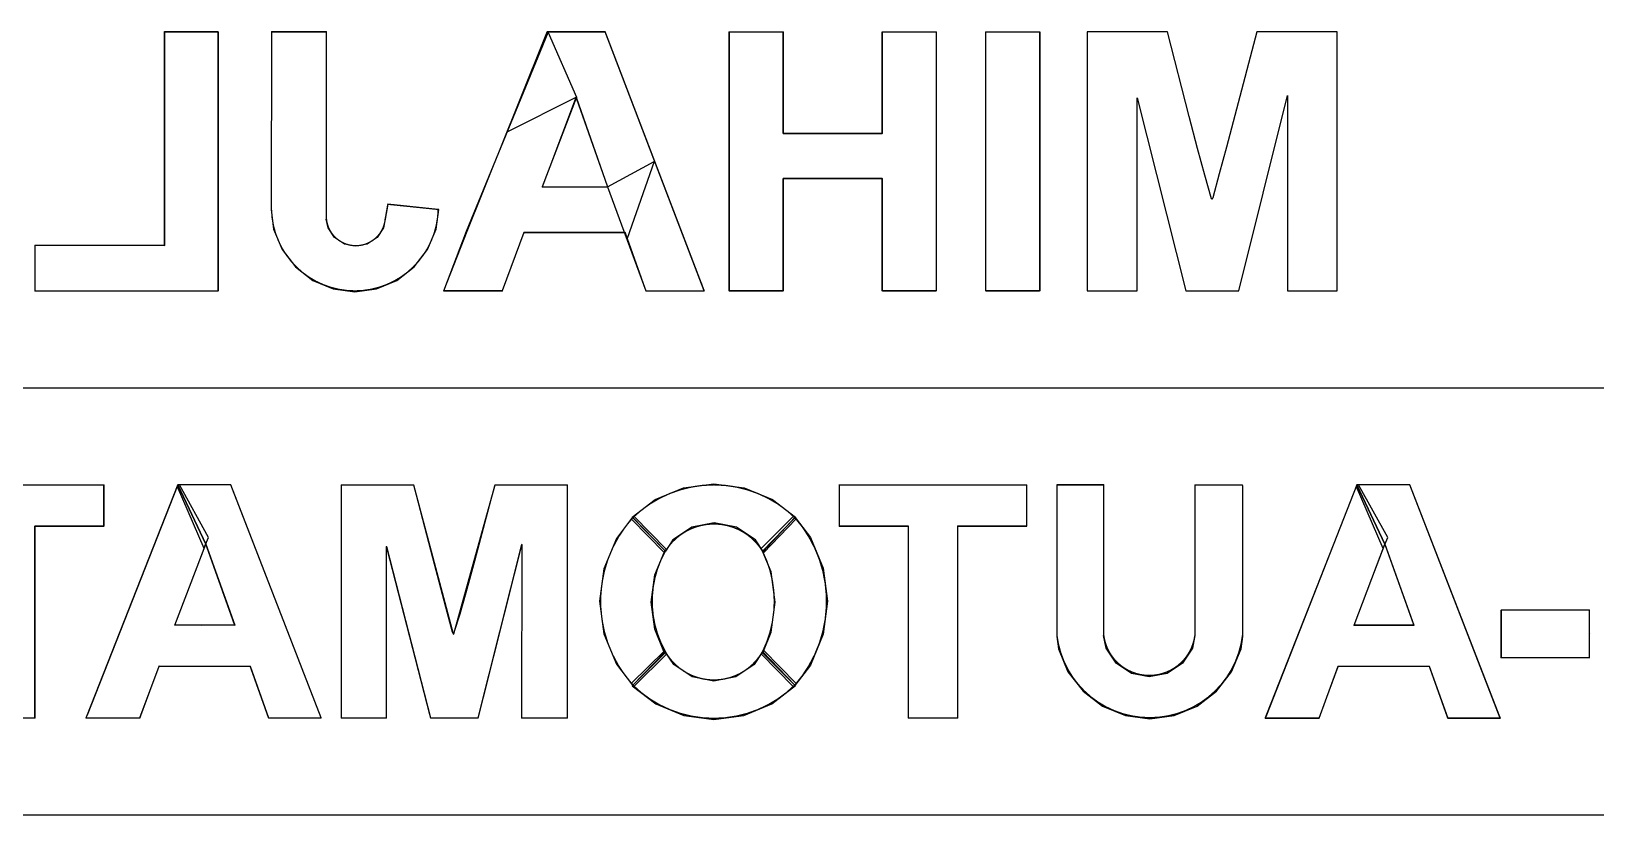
# Model space of a CAD drawing. Header units: millimetres. Extents: x -570 to 1662, y -720 to 838.
# Drawn here: x 797.42 to 813.01, y 788.19 to 796 of the extents above; entities that cross this region are included whole.
import ezdxf

# ---------------------------------------------------------------- set-up
doc = ezdxf.new("R2010")
doc.units = ezdxf.units.MM
doc.layers.add('BottomOverlay', color=54, linetype='Continuous')

msp = doc.modelspace()

# ---------------------------------------------------------------- linework, layer by layer
at = {"layer": 'BottomOverlay'}
for p, q in [((799.282, 795.994), (798.745, 795.994)), ((798.745, 795.994), (798.745, 793.867)), ((799.282, 795.994), (799.282, 795.994)), ((799.282, 793.415), (799.282, 795.994)), ((799.813, 795.994), (799.808, 794.225)), ((800.361, 795.994), (799.813, 795.994)), ((800.361, 794.13), (800.361, 795.994)), ((801.756, 794.011), (802.569, 795.988)), ((802.559, 795.994), (802.16, 795)), ((803.139, 795.994), (802.559, 795.994)), ((802.569, 795.988), (802.854, 795.346)), ((804.126, 793.415), (803.139, 795.994)), ((804.375, 793.415), (804.375, 795.994)), ((804.375, 795.994), (804.912, 795.994)), ((804.912, 795.994), (804.912, 794.984)), ((805.9, 794.984), (805.9, 795.994)), ((805.9, 795.994), (806.438, 795.994)), ((806.438, 795.994), (806.438, 793.415)), ((806.932, 793.415), (806.932, 795.994)), ((806.932, 795.994), (807.469, 795.994)), ((807.469, 795.994), (807.469, 793.415)), ((808.743, 795.994), (807.942, 795.994)), ((807.942, 795.994), (807.942, 793.415)), ((808.959, 795.151), (808.743, 795.994)), ((809.632, 795.994), (809.415, 795.163)), ((810.434, 795.994), (809.632, 795.994)), ((810.434, 793.415), (810.434, 795.994)), ((802.16, 795), (802.848, 795.343)), ((802.854, 795.346), (802.512, 794.45)), ((802.848, 795.343), (803.163, 794.45)), ((808.44, 793.415), (808.44, 795.339)), ((808.44, 795.339), (808.925, 793.416)), ((809.453, 793.416), (809.94, 795.36)), ((809.94, 795.36), (809.94, 793.415)), ((809.043, 794.833), (808.959, 795.151)), ((809.415, 795.163), (809.331, 794.848)), ((804.912, 794.984), (805.9, 794.984)), ((803.163, 794.45), (803.626, 794.705)), ((803.626, 794.705), (803.359, 793.937)), ((809.043, 794.833), (809.043, 794.833)), ((809.115, 794.567), (809.043, 794.833)), ((809.331, 794.848), (809.259, 794.58)), ((809.18, 794.333), (809.115, 794.567)), ((809.259, 794.58), (809.194, 794.342)), ((802.512, 794.45), (803.163, 794.45)), ((803.163, 794.45), (803.545, 793.415)), ((805.9, 794.533), (804.912, 794.533)), ((804.912, 794.533), (804.912, 793.415)), ((805.9, 793.415), (805.9, 794.533)), ((800.972, 794.278), (800.947, 794.13)), ((801.474, 794.226), (800.972, 794.278)), ((809.187, 794.331), (809.18, 794.333)), ((809.188, 794.329), (809.187, 794.331)), ((809.194, 794.342), (809.188, 794.329)), ((809.188, 794.329), (809.188, 794.329)), ((799.808, 794.225), (799.834, 794.029)), ((800.377, 794.044), (800.359, 794.13)), ((800.359, 794.13), (800.361, 794.13)), ((800.947, 794.13), (800.93, 794.044)), ((801.453, 794.029), (801.479, 794.226)), ((801.474, 794.226), (801.474, 794.226)), ((801.479, 794.226), (801.474, 794.226)), ((799.834, 794.029), (799.918, 793.826)), ((800.441, 793.947), (800.377, 794.044)), ((800.539, 793.882), (800.441, 793.947)), ((800.865, 793.947), (800.768, 793.882)), ((800.93, 794.044), (800.865, 793.947)), ((801.369, 793.827), (801.453, 794.029)), ((801.529, 793.415), (801.756, 794.011)), ((802.329, 793.996), (802.112, 793.415)), ((802.329, 793.996), (802.329, 793.996)), ((803.337, 793.996), (802.329, 793.996)), ((803.359, 793.937), (803.337, 793.996)), ((798.745, 793.867), (797.455, 793.867)), ((797.455, 793.867), (797.455, 793.415)), ((799.918, 793.826), (800.051, 793.653)), ((800.653, 793.859), (800.539, 793.882)), ((800.768, 793.882), (800.653, 793.859)), ((801.236, 793.653), (801.369, 793.827)), ((800.051, 793.653), (800.225, 793.52)), ((801.063, 793.52), (801.236, 793.653)), ((800.225, 793.52), (800.427, 793.436)), ((800.86, 793.436), (801.063, 793.52)), ((797.455, 793.415), (799.282, 793.415)), ((800.427, 793.436), (800.643, 793.407)), ((800.643, 793.407), (800.86, 793.436)), ((800.643, 793.407), (800.643, 793.407)), ((802.112, 793.415), (801.529, 793.415)), ((803.545, 793.415), (804.126, 793.415)), ((804.126, 793.415), (804.126, 793.415)), ((804.912, 793.415), (804.375, 793.415)), ((806.438, 793.415), (805.9, 793.415)), ((806.438, 793.415), (806.438, 793.415)), ((807.469, 793.415), (806.932, 793.415)), ((807.469, 793.415), (807.469, 793.415)), ((807.942, 793.415), (808.44, 793.415)), ((808.925, 793.416), (809.453, 793.416)), ((809.94, 793.415), (810.434, 793.415)), ((798.143, 791.481), (796.295, 791.481)), ((798.879, 791.484), (797.976, 789.19)), ((798.143, 791.073), (798.143, 791.481)), ((798.879, 791.484), (798.872, 791.467)), ((798.872, 791.467), (799.137, 790.852)), ((799.406, 791.483), (798.879, 791.484)), ((798.879, 791.484), (799.157, 790.893)), ((799.157, 790.893), (798.879, 791.484)), ((798.895, 791.484), (798.879, 791.484)), ((799.185, 790.96), (798.895, 791.484)), ((800.308, 789.161), (799.406, 791.483)), ((801.23, 791.481), (800.507, 791.481)), ((800.507, 791.481), (800.507, 789.161)), ((801.626, 789.995), (801.23, 791.481)), ((802.039, 791.481), (801.626, 789.995)), ((802.763, 791.481), (802.039, 791.481)), ((802.763, 789.161), (802.763, 791.481)), ((803.636, 791.336), (803.919, 791.453)), ((803.919, 791.453), (804.221, 791.493)), ((804.221, 791.493), (804.524, 791.453)), ((804.524, 791.453), (804.806, 791.336)), ((807.34, 791.481), (805.471, 791.481)), ((805.471, 791.481), (805.471, 791.073)), ((807.34, 791.073), (807.34, 791.481)), ((808.108, 791.482), (807.641, 791.482)), ((807.641, 791.482), (807.641, 789.973)), ((808.108, 789.982), (808.108, 791.482)), ((809.49, 791.481), (809.015, 791.481)), ((809.015, 791.481), (809.016, 789.982)), ((809.49, 791.481), (809.49, 791.481)), ((809.49, 791.476), (809.49, 791.481)), ((809.492, 791.476), (809.49, 791.476)), ((809.492, 789.973), (809.492, 791.476)), ((810.631, 791.483), (809.728, 789.189)), ((810.631, 791.483), (810.624, 791.466)), ((810.624, 791.466), (810.889, 790.851)), ((811.158, 791.482), (810.631, 791.483)), ((810.631, 791.483), (810.909, 790.892)), ((810.909, 790.892), (810.631, 791.483)), ((810.647, 791.483), (810.631, 791.483)), ((810.937, 790.959), (810.647, 791.483)), ((812.059, 789.16), (811.158, 791.482)), ((803.409, 791.162), (803.636, 791.336)), ((804.806, 791.336), (805.034, 791.162)), ((803.412, 791.16), (803.25, 790.949)), ((803.401, 791.141), (803.429, 791.167)), ((803.725, 790.809), (803.401, 791.141)), ((803.739, 790.823), (803.409, 791.162)), ((803.739, 790.823), (803.412, 791.16)), ((803.429, 791.167), (803.746, 790.843)), ((805.012, 791.167), (804.691, 790.845)), ((804.706, 790.823), (805.032, 791.158)), ((805.028, 791.157), (804.712, 790.82)), ((804.718, 790.806), (805.038, 791.141)), ((805.038, 791.141), (805.012, 791.167)), ((805.034, 791.162), (805.028, 791.157)), ((805.032, 791.158), (805.185, 790.958)), ((805.038, 791.141), (805.038, 791.141)), ((797.455, 791.073), (797.455, 791.073)), ((797.455, 791.073), (798.143, 791.073)), ((797.455, 789.161), (797.455, 791.073)), ((799.146, 790.866), (799.185, 790.96)), ((804.001, 791.06), (803.812, 790.934)), ((804.225, 791.104), (804.001, 791.06)), ((804.448, 791.06), (804.225, 791.104)), ((804.637, 790.934), (804.448, 791.06)), ((805.471, 791.073), (806.158, 791.073)), ((806.158, 791.073), (806.158, 789.161)), ((806.652, 791.073), (806.652, 791.073)), ((806.652, 791.073), (807.34, 791.073)), ((806.652, 789.161), (806.652, 791.073)), ((810.898, 790.865), (810.937, 790.959)), ((798.85, 790.085), (799.157, 790.893)), ((799.137, 790.852), (799.146, 790.866)), ((799.146, 790.866), (799.146, 790.866)), ((799.146, 790.866), (799.146, 790.866)), ((799.157, 790.893), (799.446, 790.085)), ((800.958, 789.161), (800.958, 790.869)), ((800.958, 790.869), (801.398, 789.161)), ((801.872, 789.161), (802.308, 790.89)), ((802.308, 790.89), (802.306, 789.161)), ((803.25, 790.949), (803.125, 790.647)), ((803.634, 790.588), (803.732, 790.826)), ((803.746, 790.843), (803.725, 790.809)), ((803.732, 790.826), (803.739, 790.823)), ((803.812, 790.934), (803.739, 790.824)), ((803.739, 790.824), (803.739, 790.823)), ((803.746, 790.843), (803.746, 790.843)), ((804.713, 790.82), (804.637, 790.934)), ((804.691, 790.845), (804.718, 790.806)), ((804.708, 790.823), (804.706, 790.823)), ((804.794, 790.617), (804.708, 790.823)), ((804.712, 790.82), (804.713, 790.82)), ((805.185, 790.958), (805.312, 790.652)), ((810.602, 790.084), (810.909, 790.892)), ((810.889, 790.851), (810.898, 790.865)), ((810.898, 790.865), (810.898, 790.865)), ((810.898, 790.865), (810.898, 790.865)), ((810.909, 790.892), (811.198, 790.084)), ((803.125, 790.647), (803.082, 790.323)), ((805.312, 790.652), (805.355, 790.323)), ((803.598, 790.316), (803.634, 790.588)), ((804.833, 790.316), (804.794, 790.617)), ((803.082, 790.323), (803.125, 789.998)), ((803.634, 790.044), (803.598, 790.316)), ((804.794, 790.014), (804.833, 790.316)), ((805.355, 790.323), (805.312, 789.995)), ((812.948, 790.235), (812.067, 790.235)), ((812.067, 790.235), (812.067, 789.762)), ((812.948, 789.762), (812.948, 790.235)), ((799.446, 790.085), (798.85, 790.085)), ((803.731, 789.808), (803.634, 790.044)), ((811.198, 790.084), (810.602, 790.084)), ((803.125, 789.998), (803.25, 789.696)), ((804.709, 789.81), (804.794, 790.014)), ((805.312, 789.995), (805.185, 789.688)), ((807.641, 789.973), (807.657, 789.849)), ((808.131, 789.857), (808.106, 789.982)), ((808.106, 789.982), (808.108, 789.982)), ((809.016, 789.982), (808.991, 789.857)), ((809.476, 789.849), (809.492, 789.971)), ((809.492, 789.971), (809.492, 789.973)), ((803.731, 789.829), (803.4, 789.507)), ((803.739, 789.822), (803.408, 789.482)), ((803.414, 789.489), (803.737, 789.811)), ((803.428, 789.477), (803.749, 789.798)), ((803.749, 789.798), (803.731, 789.829)), ((803.737, 789.811), (803.731, 789.808)), ((803.737, 789.821), (803.739, 789.822)), ((803.822, 789.694), (803.737, 789.821)), ((803.749, 789.798), (803.749, 789.798)), ((804.708, 789.821), (804.623, 789.694)), ((804.715, 789.837), (804.694, 789.8)), ((804.694, 789.8), (805.012, 789.473)), ((804.706, 789.822), (804.708, 789.821)), ((805.028, 789.489), (804.706, 789.822)), ((804.707, 789.811), (804.709, 789.81)), ((805.028, 789.489), (804.707, 789.811)), ((805.043, 789.505), (804.715, 789.837)), ((807.657, 789.849), (807.751, 789.622)), ((808.232, 789.706), (808.131, 789.857)), ((808.991, 789.857), (808.891, 789.706)), ((809.382, 789.622), (809.476, 789.849)), ((812.067, 789.762), (812.948, 789.762)), ((812.948, 789.762), (812.948, 789.762)), ((798.501, 789.161), (798.693, 789.677)), ((798.693, 789.677), (799.599, 789.677)), ((799.599, 789.677), (799.783, 789.161)), ((803.25, 789.696), (803.411, 789.487)), ((804.006, 789.571), (803.822, 789.694)), ((804.222, 789.528), (804.006, 789.571)), ((804.439, 789.571), (804.222, 789.528)), ((804.623, 789.694), (804.439, 789.571)), ((805.185, 789.688), (805.029, 789.485)), ((807.751, 789.622), (807.901, 789.427)), ((808.383, 789.605), (808.232, 789.706)), ((808.561, 789.569), (808.383, 789.605)), ((808.74, 789.605), (808.561, 789.569)), ((808.891, 789.706), (808.74, 789.605)), ((809.232, 789.427), (809.382, 789.622)), ((810.253, 789.16), (810.444, 789.676)), ((810.444, 789.676), (811.351, 789.676)), ((811.351, 789.676), (811.535, 789.16)), ((803.4, 789.507), (803.428, 789.477)), ((803.408, 789.482), (803.643, 789.302)), ((803.411, 789.487), (803.414, 789.489)), ((804.799, 789.302), (805.035, 789.483)), ((805.012, 789.473), (805.043, 789.505)), ((805.035, 789.483), (805.028, 789.489)), ((805.029, 789.485), (805.028, 789.489)), ((805.043, 789.505), (805.043, 789.505)), ((807.901, 789.427), (808.096, 789.278)), ((809.037, 789.278), (809.232, 789.427)), ((803.643, 789.302), (803.922, 789.186)), ((804.52, 789.186), (804.799, 789.302)), ((808.096, 789.278), (808.323, 789.184)), ((808.81, 789.184), (809.037, 789.278)), ((796.983, 789.161), (797.455, 789.161)), ((797.976, 789.19), (797.964, 789.161)), ((797.964, 789.161), (798.501, 789.161)), ((799.783, 789.161), (800.308, 789.161)), ((800.308, 789.161), (800.308, 789.161)), ((800.507, 789.161), (800.958, 789.161)), ((801.398, 789.161), (801.872, 789.161)), ((802.306, 789.161), (802.763, 789.161)), ((802.763, 789.161), (802.763, 789.161)), ((803.922, 789.186), (804.221, 789.147)), ((804.221, 789.147), (804.52, 789.186)), ((806.158, 789.161), (806.652, 789.161)), ((808.323, 789.184), (808.566, 789.152)), ((808.566, 789.152), (808.81, 789.184)), ((809.728, 789.189), (809.716, 789.16)), ((809.716, 789.16), (810.253, 789.16)), ((811.535, 789.16), (812.059, 789.16)), ((812.059, 789.16), (812.059, 789.16))]:
    msp.add_line(p, q, dxfattribs=at)
at = {"layer": 'BottomOverlay', "const_width": 0.0127}
for points in [[(798.745, 793.867), (798.745, 795.994)], [(798.745, 795.994), (799.282, 795.994)], [(799.282, 793.415), (799.282, 795.994)], [(799.813, 794.225), (799.813, 795.994)], [(799.813, 795.994), (800.361, 795.994)], [(800.361, 794.3), (800.361, 795.994)], [(801.761, 794.006), (802.559, 795.994)], [(802.559, 795.994), (803.139, 795.994)], [(803.139, 795.994), (804.098, 793.488)], [(804.375, 794.705), (804.375, 795.994)], [(804.375, 795.994), (804.643, 795.994)], [(804.643, 795.994), (804.912, 795.994)], [(804.912, 795.489), (804.912, 795.994)], [(805.9, 795.489), (805.9, 795.994)], [(805.9, 795.994), (806.169, 795.994)], [(806.169, 795.994), (806.438, 795.994)], [(806.438, 794.705), (806.438, 795.994)], [(806.932, 794.705), (806.932, 795.994)], [(806.932, 795.994), (807.2, 795.994)], [(807.2, 795.994), (807.469, 795.994)], [(807.469, 794.705), (807.469, 795.994)], [(804.912, 794.984), (804.912, 795.489)], [(805.9, 794.984), (805.9, 795.489)], [(802.512, 794.45), (802.848, 795.343)], [(802.848, 795.343), (803.163, 794.45)], [(804.912, 794.984), (805.406, 794.984)], [(805.406, 794.984), (805.9, 794.984)], [(804.375, 793.415), (804.375, 794.705)], [(806.438, 793.415), (806.438, 794.705)], [(806.932, 793.415), (806.932, 794.705)], [(807.469, 793.415), (807.469, 794.705)], [(802.512, 794.45), (803.163, 794.45)], [(804.912, 793.974), (804.912, 794.533)], [(804.912, 794.533), (805.406, 794.533)], [(805.406, 794.533), (805.9, 794.533)], [(805.9, 793.974), (805.9, 794.533)], [(800.361, 794.254), (800.361, 794.302)], [(800.361, 794.13), (800.361, 794.254)], [(800.946, 794.13), (800.972, 794.278)], [(800.972, 794.278), (801.476, 794.226)], [(809.18, 794.333), (809.187, 794.331)], [(801.529, 793.415), (801.761, 794.006)], [(802.112, 793.415), (802.329, 793.996)], [(802.329, 793.996), (803.338, 793.996)], [(803.338, 793.996), (803.545, 793.415)], [(804.912, 793.415), (804.912, 793.974)], [(805.9, 793.415), (805.9, 793.974)], [(797.455, 793.867), (798.745, 793.867)], [(797.455, 793.415), (797.455, 793.867)], [(804.098, 793.488), (804.126, 793.415)], [(797.455, 793.415), (799.282, 793.415)], [(801.529, 793.415), (802.112, 793.415)], [(803.545, 793.415), (804.126, 793.415)], [(804.375, 793.415), (804.643, 793.415)], [(804.643, 793.415), (804.912, 793.415)], [(805.9, 793.415), (806.169, 793.415)], [(806.169, 793.415), (806.438, 793.415)], [(806.932, 793.415), (807.2, 793.415)], [(807.2, 793.415), (807.469, 793.415)], [(782.951, 792.448), (804.654, 792.448)], [(804.654, 792.448), (826.357, 792.448)], [(797.219, 791.481), (798.143, 791.481)], [(797.964, 789.161), (798.879, 791.484)], [(798.143, 791.277), (798.143, 791.481)], [(798.879, 791.484), (799.405, 791.484)], [(799.405, 791.484), (799.406, 791.483)], [(799.406, 791.483), (800.307, 789.161)], [(800.507, 789.161), (800.507, 791.481)], [(800.507, 791.481), (801.23, 791.481)], [(801.23, 791.481), (801.419, 790.756)], [(801.837, 790.72), (802.039, 791.481)], [(802.039, 791.481), (802.763, 791.481)], [(802.763, 789.161), (802.763, 791.481)], [(805.471, 791.481), (806.405, 791.481)], [(805.471, 791.277), (805.471, 791.481)], [(806.405, 791.481), (807.34, 791.481)], [(807.34, 791.277), (807.34, 791.481)], [(807.641, 791.482), (808.108, 791.482)], [(807.641, 789.985), (807.641, 791.482)], [(808.108, 789.982), (808.108, 791.482)], [(809.015, 789.982), (809.015, 791.481)], [(809.015, 791.481), (809.49, 791.481)], [(809.49, 789.985), (809.49, 791.481)], [(809.716, 789.16), (810.631, 791.483)], [(810.631, 791.483), (811.157, 791.483)], [(811.157, 791.483), (811.158, 791.482)], [(811.158, 791.482), (812.059, 789.16)], [(798.143, 791.073), (798.143, 791.277)], [(805.471, 791.073), (805.471, 791.277)], [(807.34, 791.073), (807.34, 791.277)], [(797.455, 791.073), (797.799, 791.073)], [(797.455, 790.117), (797.455, 791.073)], [(797.799, 791.073), (798.143, 791.073)], [(805.471, 791.073), (805.814, 791.073)], [(805.814, 791.073), (806.158, 791.073)], [(806.158, 790.117), (806.158, 791.073)], [(806.652, 790.117), (806.652, 791.073)], [(806.652, 791.073), (806.996, 791.073)], [(806.996, 791.073), (807.34, 791.073)], [(798.851, 790.09), (799.157, 790.893)], [(799.157, 790.893), (799.445, 790.085)], [(800.958, 790.869), (801.398, 789.161)], [(800.958, 789.161), (800.958, 790.869)], [(801.872, 789.161), (802.308, 790.89)], [(802.308, 790.026), (802.308, 790.89)], [(810.603, 790.089), (810.909, 790.892)], [(810.909, 790.892), (811.198, 790.084)], [(801.419, 790.756), (801.493, 790.476)], [(801.758, 790.431), (801.837, 790.72)], [(801.493, 790.476), (801.557, 790.233)], [(801.691, 790.193), (801.758, 790.431)], [(801.557, 790.233), (801.613, 790.023)], [(801.626, 789.995), (801.691, 790.193)], [(812.067, 790.235), (812.508, 790.235)], [(812.067, 789.999), (812.067, 790.235)], [(812.508, 790.235), (812.948, 790.235)], [(812.948, 789.999), (812.948, 790.235)], [(797.455, 789.161), (797.455, 790.117)], [(798.85, 790.085), (798.851, 790.09)], [(798.85, 790.085), (799.118, 790.085)], [(799.089, 790.085), (799.445, 790.085)], [(802.306, 789.161), (802.308, 790.026)], [(806.158, 789.161), (806.158, 790.117)], [(806.652, 789.161), (806.652, 790.117)], [(810.602, 790.084), (810.603, 790.089)], [(810.602, 790.084), (810.87, 790.084)], [(810.841, 790.084), (811.198, 790.084)], [(812.067, 789.762), (812.067, 789.999)], [(812.948, 789.762), (812.948, 789.999)], [(812.067, 789.762), (812.508, 789.762)], [(812.508, 789.762), (812.948, 789.762)], [(798.501, 789.161), (798.692, 789.677)], [(798.692, 789.677), (799.599, 789.677)], [(799.599, 789.677), (799.783, 789.161)], [(810.253, 789.16), (810.444, 789.676)], [(810.444, 789.676), (811.351, 789.676)], [(811.351, 789.676), (811.535, 789.16)], [(797.219, 789.161), (797.455, 789.161)], [(797.964, 789.161), (798.501, 789.161)], [(799.783, 789.161), (800.307, 789.161)], [(800.507, 789.161), (800.958, 789.161)], [(801.398, 789.161), (801.872, 789.161)], [(802.306, 789.161), (802.763, 789.161)], [(806.158, 789.161), (806.405, 789.161)], [(806.405, 789.161), (806.652, 789.161)], [(809.716, 789.16), (810.253, 789.16)], [(811.535, 789.16), (812.059, 789.16)], [(782.951, 788.194), (804.654, 788.194)], [(804.654, 788.194), (826.357, 788.194)]]:
    msp.add_lwpolyline(points, dxfattribs=at)
at = {"layer": 'BottomOverlay', "const_width": 0.00635}
for points in [[(798.741, 795.994, 1), (798.748, 795.994, 1)], [(798.741, 795.994, 1), (798.748, 795.994, 1)], [(799.279, 795.994, 1), (799.285, 795.994, 1)], [(799.279, 795.994, 1), (799.285, 795.994, 1)], [(799.81, 795.994, 1), (799.816, 795.994, 1)], [(799.81, 795.994, 1), (799.816, 795.994, 1)], [(800.358, 795.994, 1), (800.364, 795.994, 1)], [(800.358, 795.994, 1), (800.364, 795.994, 1)], [(802.556, 795.994, 1), (802.562, 795.994, 1)], [(802.556, 795.994, 1), (802.562, 795.994, 1)], [(803.136, 795.994, 1), (803.142, 795.994, 1)], [(803.136, 795.994, 1), (803.142, 795.994, 1)], [(804.371, 795.994, 1), (804.378, 795.994, 1)], [(804.371, 795.994, 1), (804.378, 795.994, 1)], [(804.64, 795.994, 1), (804.646, 795.994, 1)], [(804.64, 795.994, 1), (804.646, 795.994, 1)], [(804.909, 795.994, 1), (804.915, 795.994, 1)], [(804.909, 795.994, 1), (804.915, 795.994, 1)], [(805.897, 795.994, 1), (805.903, 795.994, 1)], [(805.897, 795.994, 1), (805.903, 795.994, 1)], [(806.166, 795.994, 1), (806.172, 795.994, 1)], [(806.166, 795.994, 1), (806.172, 795.994, 1)], [(806.434, 795.994, 1), (806.441, 795.994, 1)], [(806.434, 795.994, 1), (806.441, 795.994, 1)], [(806.929, 795.994, 1), (806.935, 795.994, 1)], [(806.929, 795.994, 1), (806.935, 795.994, 1)], [(807.197, 795.994, 1), (807.204, 795.994, 1)], [(807.197, 795.994, 1), (807.204, 795.994, 1)], [(807.466, 795.994, 1), (807.472, 795.994, 1)], [(807.466, 795.994, 1), (807.472, 795.994, 1)], [(804.909, 795.489, 1), (804.915, 795.489, 1)], [(804.909, 795.489, 1), (804.915, 795.489, 1)], [(805.897, 795.489, 1), (805.903, 795.489, 1)], [(805.897, 795.489, 1), (805.903, 795.489, 1)], [(802.845, 795.343, 1), (802.851, 795.343, 1)], [(802.845, 795.343, 1), (802.851, 795.343, 1)], [(804.909, 794.984, 1), (804.915, 794.984, 1)], [(804.909, 794.984, 1), (804.915, 794.984, 1)], [(805.403, 794.984, 1), (805.409, 794.984, 1)], [(805.403, 794.984, 1), (805.409, 794.984, 1)], [(805.897, 794.984, 1), (805.903, 794.984, 1)], [(805.897, 794.984, 1), (805.903, 794.984, 1)], [(804.371, 794.705, 1), (804.378, 794.705, 1)], [(804.371, 794.705, 1), (804.378, 794.705, 1)], [(806.434, 794.705, 1), (806.441, 794.705, 1)], [(806.434, 794.705, 1), (806.441, 794.705, 1)], [(806.929, 794.705, 1), (806.935, 794.705, 1)], [(806.929, 794.705, 1), (806.935, 794.705, 1)], [(807.466, 794.705, 1), (807.472, 794.705, 1)], [(807.466, 794.705, 1), (807.472, 794.705, 1)], [(802.509, 794.45, 1), (802.515, 794.45, 1)], [(802.509, 794.45, 1), (802.515, 794.45, 1)], [(803.16, 794.45, 1), (803.167, 794.45, 1)], [(803.16, 794.45, 1), (803.167, 794.45, 1)], [(804.909, 794.533, 1), (804.915, 794.533, 1)], [(804.909, 794.533, 1), (804.915, 794.533, 1)], [(805.403, 794.533, 1), (805.409, 794.533, 1)], [(805.403, 794.533, 1), (805.409, 794.533, 1)], [(805.897, 794.533, 1), (805.903, 794.533, 1)], [(805.897, 794.533, 1), (805.903, 794.533, 1)], [(800.358, 794.302, 1), (800.364, 794.302, 1)], [(800.358, 794.3, 1), (800.364, 794.3, 1)], [(800.358, 794.254, 1), (800.364, 794.254, 1)], [(800.358, 794.254, 1), (800.364, 794.254, 1)], [(800.969, 794.278, 1), (800.976, 794.278, 1)], [(800.969, 794.278, 1), (800.976, 794.278, 1)], [(801.471, 794.227, 1), (801.478, 794.227, 1)], [(809.177, 794.333, 1), (809.183, 794.333, 1)], [(809.184, 794.331, 1), (809.19, 794.331, 1)], [(799.81, 794.225, 1), (799.816, 794.225, 1)], [(799.81, 794.225, 1), (799.816, 794.225, 1)], [(800.358, 794.13, 1), (800.364, 794.13, 1)], [(800.358, 794.13, 1), (800.364, 794.13, 1)], [(800.942, 794.13, 1), (800.949, 794.13, 1)], [(800.942, 794.13, 1), (800.949, 794.13, 1)], [(801.472, 794.226, 1), (801.479, 794.226, 1)], [(801.758, 794.006, 1), (801.764, 794.006, 1)], [(801.758, 794.006, 1), (801.764, 794.006, 1)], [(802.326, 793.996, 1), (802.332, 793.996, 1)], [(802.326, 793.996, 1), (802.332, 793.996, 1)], [(803.335, 793.996, 1), (803.341, 793.996, 1)], [(803.335, 793.996, 1), (803.341, 793.996, 1)], [(804.909, 793.974, 1), (804.915, 793.974, 1)], [(804.909, 793.974, 1), (804.915, 793.974, 1)], [(805.897, 793.974, 1), (805.903, 793.974, 1)], [(805.897, 793.974, 1), (805.903, 793.974, 1)], [(797.452, 793.867, 1), (797.459, 793.867, 1)], [(797.452, 793.867, 1), (797.459, 793.867, 1)], [(798.741, 793.867, 1), (798.748, 793.867, 1)], [(798.741, 793.867, 1), (798.748, 793.867, 1)], [(804.095, 793.488, 1), (804.102, 793.488, 1)], [(804.095, 793.488, 1), (804.102, 793.488, 1)], [(797.452, 793.415, 1), (797.459, 793.415, 1)], [(797.452, 793.415, 1), (797.459, 793.415, 1)], [(799.279, 793.415, 1), (799.285, 793.415, 1)], [(799.279, 793.415, 1), (799.285, 793.415, 1)], [(801.526, 793.415, 1), (801.532, 793.415, 1)], [(801.526, 793.415, 1), (801.532, 793.415, 1)], [(802.109, 793.415, 1), (802.116, 793.415, 1)], [(802.109, 793.415, 1), (802.116, 793.415, 1)], [(803.542, 793.415, 1), (803.548, 793.415, 1)], [(803.542, 793.415, 1), (803.548, 793.415, 1)], [(804.123, 793.415, 1), (804.129, 793.415, 1)], [(804.123, 793.415, 1), (804.129, 793.415, 1)], [(804.371, 793.415, 1), (804.378, 793.415, 1)], [(804.371, 793.415, 1), (804.378, 793.415, 1)], [(804.64, 793.415, 1), (804.646, 793.415, 1)], [(804.64, 793.415, 1), (804.646, 793.415, 1)], [(804.909, 793.415, 1), (804.915, 793.415, 1)], [(804.909, 793.415, 1), (804.915, 793.415, 1)], [(805.897, 793.415, 1), (805.903, 793.415, 1)], [(805.897, 793.415, 1), (805.903, 793.415, 1)], [(806.166, 793.415, 1), (806.172, 793.415, 1)], [(806.166, 793.415, 1), (806.172, 793.415, 1)], [(806.434, 793.415, 1), (806.441, 793.415, 1)], [(806.434, 793.415, 1), (806.441, 793.415, 1)], [(806.929, 793.415, 1), (806.935, 793.415, 1)], [(806.929, 793.415, 1), (806.935, 793.415, 1)], [(807.197, 793.415, 1), (807.204, 793.415, 1)], [(807.197, 793.415, 1), (807.204, 793.415, 1)], [(807.466, 793.415, 1), (807.472, 793.415, 1)], [(807.466, 793.415, 1), (807.472, 793.415, 1)], [(804.651, 792.448, 1), (804.657, 792.448, 1)], [(804.651, 792.448, 1), (804.657, 792.448, 1)], [(798.14, 791.481, 1), (798.146, 791.481, 1)], [(798.14, 791.481, 1), (798.146, 791.481, 1)], [(798.876, 791.484, 1), (798.882, 791.484, 1)], [(798.876, 791.484, 1), (798.882, 791.484, 1)], [(799.402, 791.484, 1), (799.408, 791.484, 1)], [(799.402, 791.484, 1), (799.408, 791.484, 1)], [(799.403, 791.483, 1), (799.409, 791.483, 1)], [(799.403, 791.483, 1), (799.409, 791.483, 1)], [(800.504, 791.481, 1), (800.51, 791.481, 1)], [(800.504, 791.481, 1), (800.51, 791.481, 1)], [(801.226, 791.481, 1), (801.233, 791.481, 1)], [(801.226, 791.481, 1), (801.233, 791.481, 1)], [(802.036, 791.481, 1), (802.042, 791.481, 1)], [(802.036, 791.481, 1), (802.042, 791.481, 1)], [(802.76, 791.481, 1), (802.766, 791.481, 1)], [(802.76, 791.481, 1), (802.766, 791.481, 1)], [(805.467, 791.481, 1), (805.474, 791.481, 1)], [(805.467, 791.481, 1), (805.474, 791.481, 1)], [(806.402, 791.481, 1), (806.408, 791.481, 1)], [(806.402, 791.481, 1), (806.408, 791.481, 1)], [(807.337, 791.481, 1), (807.343, 791.481, 1)], [(807.337, 791.481, 1), (807.343, 791.481, 1)], [(807.638, 791.482, 1), (807.644, 791.482, 1)], [(807.638, 791.482, 1), (807.644, 791.482, 1)], [(808.105, 791.482, 1), (808.111, 791.482, 1)], [(808.105, 791.482, 1), (808.111, 791.482, 1)], [(809.012, 791.481, 1), (809.018, 791.481, 1)], [(809.012, 791.481, 1), (809.018, 791.481, 1)], [(809.487, 791.481, 1), (809.493, 791.481, 1)], [(809.487, 791.481, 1), (809.493, 791.481, 1)], [(810.628, 791.483, 1), (810.634, 791.483, 1)], [(810.628, 791.483, 1), (810.634, 791.483, 1)], [(811.154, 791.483, 1), (811.161, 791.483, 1)], [(811.154, 791.483, 1), (811.161, 791.483, 1)], [(811.155, 791.482, 1), (811.161, 791.482, 1)], [(811.155, 791.482, 1), (811.161, 791.482, 1)], [(798.14, 791.277, 1), (798.146, 791.277, 1)], [(798.14, 791.277, 1), (798.146, 791.277, 1)], [(805.467, 791.277, 1), (805.474, 791.277, 1)], [(805.467, 791.277, 1), (805.474, 791.277, 1)], [(807.337, 791.277, 1), (807.343, 791.277, 1)], [(807.337, 791.277, 1), (807.343, 791.277, 1)], [(803.412, 791.157, 1), (803.419, 791.157, 1)], [(803.412, 791.157, 1), (803.418, 791.157, 1)], [(805.024, 791.158, 1), (805.03, 791.158, 1)], [(805.026, 791.156, 1), (805.032, 791.156, 1)], [(797.452, 791.073, 1), (797.459, 791.073, 1)], [(797.452, 791.073, 1), (797.459, 791.073, 1)], [(797.796, 791.073, 1), (797.802, 791.073, 1)], [(797.796, 791.073, 1), (797.802, 791.073, 1)], [(798.14, 791.073, 1), (798.146, 791.073, 1)], [(798.14, 791.073, 1), (798.146, 791.073, 1)], [(805.467, 791.073, 1), (805.474, 791.073, 1)], [(805.467, 791.073, 1), (805.474, 791.073, 1)], [(805.811, 791.073, 1), (805.818, 791.073, 1)], [(805.811, 791.073, 1), (805.818, 791.073, 1)], [(806.155, 791.073, 1), (806.161, 791.073, 1)], [(806.155, 791.073, 1), (806.161, 791.073, 1)], [(806.649, 791.073, 1), (806.656, 791.073, 1)], [(806.649, 791.073, 1), (806.656, 791.073, 1)], [(806.993, 791.073, 1), (806.999, 791.073, 1)], [(806.993, 791.073, 1), (806.999, 791.073, 1)], [(807.337, 791.073, 1), (807.343, 791.073, 1)], [(807.337, 791.073, 1), (807.343, 791.073, 1)], [(799.154, 790.893, 1), (799.16, 790.893, 1)], [(799.154, 790.893, 1), (799.16, 790.893, 1)], [(800.955, 790.869, 1), (800.961, 790.869, 1)], [(800.955, 790.869, 1), (800.961, 790.869, 1)], [(802.305, 790.89, 1), (802.311, 790.89, 1)], [(802.305, 790.89, 1), (802.311, 790.89, 1)], [(803.735, 790.823, 1), (803.742, 790.823, 1)], [(803.735, 790.823, 1), (803.742, 790.823, 1)], [(804.703, 790.823, 1), (804.709, 790.823, 1)], [(804.703, 790.822, 1), (804.71, 790.822, 1)], [(810.906, 790.892, 1), (810.912, 790.892, 1)], [(810.906, 790.892, 1), (810.912, 790.892, 1)], [(801.416, 790.756, 1), (801.423, 790.756, 1)], [(801.416, 790.756, 1), (801.423, 790.756, 1)], [(801.834, 790.72, 1), (801.84, 790.72, 1)], [(801.834, 790.72, 1), (801.84, 790.72, 1)], [(801.49, 790.476, 1), (801.496, 790.476, 1)], [(801.49, 790.476, 1), (801.496, 790.476, 1)], [(801.755, 790.431, 1), (801.762, 790.431, 1)], [(801.755, 790.431, 1), (801.762, 790.431, 1)], [(801.554, 790.233, 1), (801.56, 790.233, 1)], [(801.554, 790.233, 1), (801.56, 790.233, 1)], [(801.687, 790.193, 1), (801.694, 790.193, 1)], [(801.687, 790.193, 1), (801.694, 790.193, 1)], [(812.064, 790.235, 1), (812.071, 790.235, 1)], [(812.064, 790.235, 1), (812.071, 790.235, 1)], [(812.505, 790.235, 1), (812.511, 790.235, 1)], [(812.505, 790.235, 1), (812.511, 790.235, 1)], [(812.945, 790.235, 1), (812.952, 790.235, 1)], [(812.945, 790.235, 1), (812.952, 790.235, 1)], [(797.452, 790.117, 1), (797.459, 790.117, 1)], [(797.452, 790.117, 1), (797.459, 790.117, 1)], [(798.847, 790.085, 1), (798.853, 790.085, 1)], [(798.847, 790.085, 1), (798.853, 790.085, 1)], [(798.848, 790.09, 1), (798.854, 790.09, 1)], [(798.848, 790.09, 1), (798.854, 790.09, 1)], [(799.086, 790.085, 1), (799.092, 790.085, 1)], [(799.114, 790.085, 1), (799.121, 790.085, 1)], [(799.442, 790.085, 1), (799.449, 790.085, 1)], [(799.442, 790.085, 1), (799.449, 790.085, 1)], [(801.61, 790.023, 1), (801.617, 790.023, 1)], [(801.61, 790.023, 1), (801.617, 790.023, 1)], [(802.305, 790.026, 1), (802.311, 790.026, 1)], [(802.305, 790.026, 1), (802.311, 790.026, 1)], [(806.155, 790.117, 1), (806.161, 790.117, 1)], [(806.155, 790.117, 1), (806.161, 790.117, 1)], [(806.649, 790.117, 1), (806.656, 790.117, 1)], [(806.649, 790.117, 1), (806.656, 790.117, 1)], [(810.599, 790.084, 1), (810.605, 790.084, 1)], [(810.599, 790.084, 1), (810.605, 790.084, 1)], [(810.6, 790.089, 1), (810.606, 790.089, 1)], [(810.6, 790.089, 1), (810.606, 790.089, 1)], [(810.838, 790.084, 1), (810.844, 790.084, 1)], [(810.866, 790.084, 1), (810.873, 790.084, 1)], [(811.194, 790.084, 1), (811.201, 790.084, 1)], [(811.194, 790.084, 1), (811.201, 790.084, 1)], [(801.623, 789.995, 1), (801.629, 789.995, 1)], [(801.623, 789.995, 1), (801.629, 789.995, 1)], [(807.638, 789.985, 1), (807.644, 789.985, 1)], [(807.638, 789.986, 1), (807.644, 789.986, 1)], [(808.105, 789.983, 1), (808.111, 789.983, 1)], [(808.105, 789.982, 1), (808.111, 789.982, 1)], [(809.012, 789.982, 1), (809.018, 789.982, 1)], [(809.012, 789.982, 1), (809.018, 789.982, 1)], [(809.487, 789.985, 1), (809.493, 789.985, 1)], [(809.487, 789.984, 1), (809.493, 789.984, 1)], [(812.064, 789.999, 1), (812.071, 789.999, 1)], [(812.064, 789.999, 1), (812.071, 789.999, 1)], [(812.945, 789.999, 1), (812.952, 789.999, 1)], [(812.945, 789.999, 1), (812.952, 789.999, 1)], [(803.735, 789.822, 1), (803.742, 789.822, 1)], [(803.735, 789.822, 1), (803.742, 789.822, 1)], [(804.703, 789.821, 1), (804.709, 789.821, 1)], [(804.703, 789.822, 1), (804.709, 789.822, 1)], [(812.064, 789.762, 1), (812.071, 789.762, 1)], [(812.064, 789.762, 1), (812.071, 789.762, 1)], [(812.505, 789.762, 1), (812.511, 789.762, 1)], [(812.505, 789.762, 1), (812.511, 789.762, 1)], [(812.945, 789.762, 1), (812.952, 789.762, 1)], [(812.945, 789.762, 1), (812.952, 789.762, 1)], [(798.689, 789.677, 1), (798.696, 789.677, 1)], [(798.689, 789.677, 1), (798.696, 789.677, 1)], [(799.596, 789.677, 1), (799.602, 789.677, 1)], [(799.596, 789.677, 1), (799.602, 789.677, 1)], [(810.441, 789.676, 1), (810.448, 789.676, 1)], [(810.441, 789.676, 1), (810.448, 789.676, 1)], [(811.348, 789.676, 1), (811.354, 789.676, 1)], [(811.348, 789.676, 1), (811.354, 789.676, 1)], [(803.41, 789.49, 1), (803.417, 789.49, 1)], [(803.412, 789.488, 1), (803.418, 789.488, 1)], [(805.026, 789.49, 1), (805.032, 789.49, 1)], [(805.025, 789.489, 1), (805.032, 789.489, 1)], [(797.452, 789.161, 1), (797.459, 789.161, 1)], [(797.452, 789.161, 1), (797.459, 789.161, 1)], [(797.961, 789.161, 1), (797.967, 789.161, 1)], [(797.961, 789.161, 1), (797.967, 789.161, 1)], [(798.497, 789.161, 1), (798.504, 789.161, 1)], [(798.497, 789.161, 1), (798.504, 789.161, 1)], [(799.78, 789.161, 1), (799.786, 789.161, 1)], [(799.78, 789.161, 1), (799.786, 789.161, 1)], [(800.304, 789.161, 1), (800.31, 789.161, 1)], [(800.304, 789.161, 1), (800.31, 789.161, 1)], [(800.504, 789.161, 1), (800.51, 789.161, 1)], [(800.504, 789.161, 1), (800.51, 789.161, 1)], [(800.955, 789.161, 1), (800.961, 789.161, 1)], [(800.955, 789.161, 1), (800.961, 789.161, 1)], [(801.395, 789.161, 1), (801.402, 789.161, 1)], [(801.395, 789.161, 1), (801.402, 789.161, 1)], [(801.868, 789.161, 1), (801.875, 789.161, 1)], [(801.868, 789.161, 1), (801.875, 789.161, 1)], [(802.303, 789.161, 1), (802.31, 789.161, 1)], [(802.303, 789.161, 1), (802.31, 789.161, 1)], [(802.76, 789.161, 1), (802.766, 789.161, 1)], [(802.76, 789.161, 1), (802.766, 789.161, 1)], [(806.155, 789.161, 1), (806.161, 789.161, 1)], [(806.155, 789.161, 1), (806.161, 789.161, 1)], [(806.402, 789.161, 1), (806.408, 789.161, 1)], [(806.402, 789.161, 1), (806.408, 789.161, 1)], [(806.649, 789.161, 1), (806.656, 789.161, 1)], [(806.649, 789.161, 1), (806.656, 789.161, 1)], [(809.713, 789.16, 1), (809.719, 789.16, 1)], [(809.713, 789.16, 1), (809.719, 789.16, 1)], [(809.722, 789.177, 1), (809.728, 789.177, 1)], [(809.724, 789.189, 1), (809.731, 789.189, 1)], [(810.249, 789.16, 1), (810.256, 789.16, 1)], [(810.249, 789.16, 1), (810.256, 789.16, 1)], [(811.532, 789.16, 1), (811.538, 789.16, 1)], [(811.532, 789.16, 1), (811.538, 789.16, 1)], [(812.056, 789.16, 1), (812.063, 789.16, 1)], [(812.056, 789.16, 1), (812.063, 789.16, 1)], [(804.651, 788.194, 1), (804.657, 788.194, 1)], [(804.651, 788.194, 1), (804.657, 788.194, 1)]]:
    msp.add_lwpolyline(points, format="xyb", close=True, dxfattribs=at)
at = {"layer": 'BottomOverlay', "const_width": 0.0127}
for points in [[(801.474, 794.227, -0.976711), (799.813, 794.225)], [(800.946, 794.13, -0.906745), (800.361, 794.13)], [(803.415, 791.157, -0.404534), (805.029, 791.156)], [(803.414, 789.49, -0.385367), (803.415, 791.157)], [(805.027, 791.158, -0.379365), (805.028, 789.489)], [(803.739, 790.823, -0.558881), (804.706, 790.823)], [(803.739, 789.822, -0.263278), (803.739, 790.823)], [(804.707, 790.822, -0.234088), (804.706, 789.821)], [(801.626, 789.995, -0.02051), (801.613, 790.023)], [(809.49, 789.984, -0.888622), (807.641, 789.986)], [(809.015, 789.982, -0.877749), (808.108, 789.983)], [(804.706, 789.822, -0.584353), (803.738, 789.822)], [(805.029, 789.49, -0.41166), (803.415, 789.488)], [(809.725, 789.177, -0.094088), (809.728, 789.189)]]:
    msp.add_lwpolyline(points, format="xyb", dxfattribs=at)

doc.saveas('drawing.dxf')
